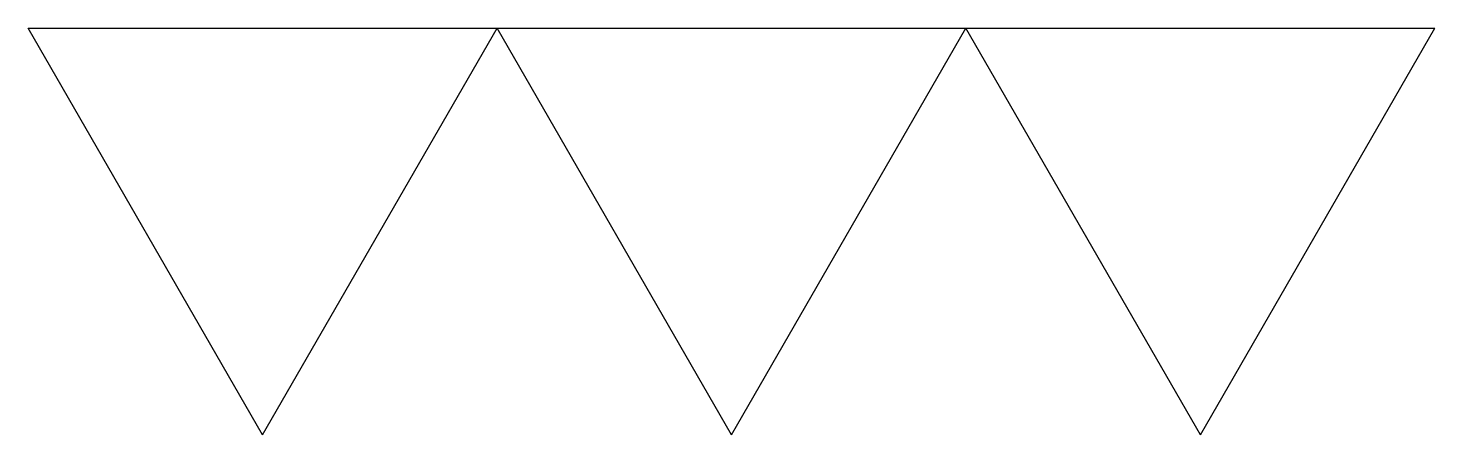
# Model space of a CAD drawing. Extents: x 90.5 to 100.9, y 39.3 to 42.3.
import ezdxf

# ---------------------------------------------------------------- set-up
doc = ezdxf.new("R2010")
doc.units = 0
doc.header["$MEASUREMENT"] = 0
doc.layers.get('0').update_dxf_attribs({"linetype": 'CONTINUOUS'})
doc.layers.add('DIM', color=2, linetype='CONTINUOUS')

# ---------------------------------------------------------------- blocks, each defined once
blk = doc.blocks.new('F01')
for p, q in [((5.774, 0), (0, 10)), ((0, 10), (11.547, 10)), ((5.774, 0), (11.547, 10))]:
    blk.add_line(p, q)
blk = doc.blocks.new('F02')
for p, q in [((0, 10), (11.547, 10)), ((5.774, 0), (0, 10)), ((5.774, 0), (11.547, 10)), ((11.547, 10), (23.094, 10)), ((17.321, 0), (11.547, 10)), ((17.321, 0), (23.094, 10))]:
    blk.add_line(p, q)
blk = doc.blocks.new('F03')
for name, p in [('F02', (0, 0)), ('F01', (23.094, 0))]:
    blk.add_blockref(name, p)

msp = doc.modelspace()

# ---------------------------------------------------------------- block references
at = {"layer": 'DIM', "xscale": 0.3, "yscale": 0.3, "zscale": 0.3}
msp.add_blockref('F03', (90.474, 39.269), dxfattribs=at)

doc.saveas('drawing.dxf')
